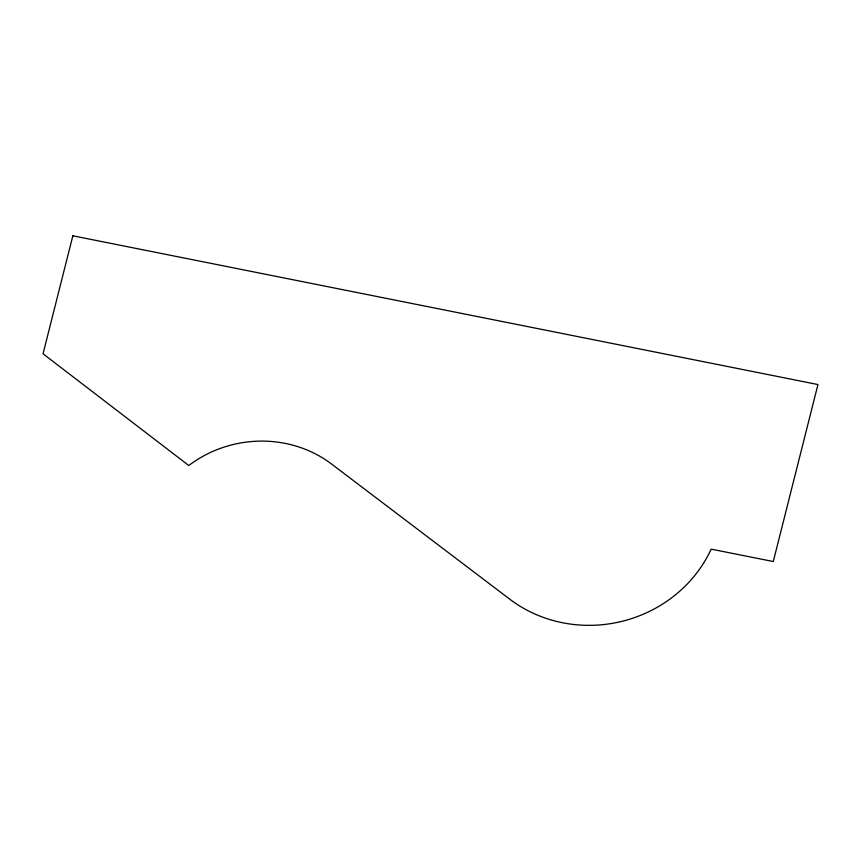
<?xml version="1.0" encoding="UTF-8"?>
<svg xmlns="http://www.w3.org/2000/svg" width="861" height="861" viewBox="0 0 861 861"><rect width="100%" height="100%" fill="white"/><g stroke="black" fill="none" stroke-linecap="round" stroke-linejoin="round"><path stroke-width="1.29" d="M72.841 235.796L43.05 353.796L188.774 465.51A114.588 107.464 -13.1 0 1 331.689 464.122L509.841 599.245A129.882 121.821 -13.1 0 0 711.175 549.135L773.275 561.533L817.95 384.544L72.841 235.796"/></g></svg>
